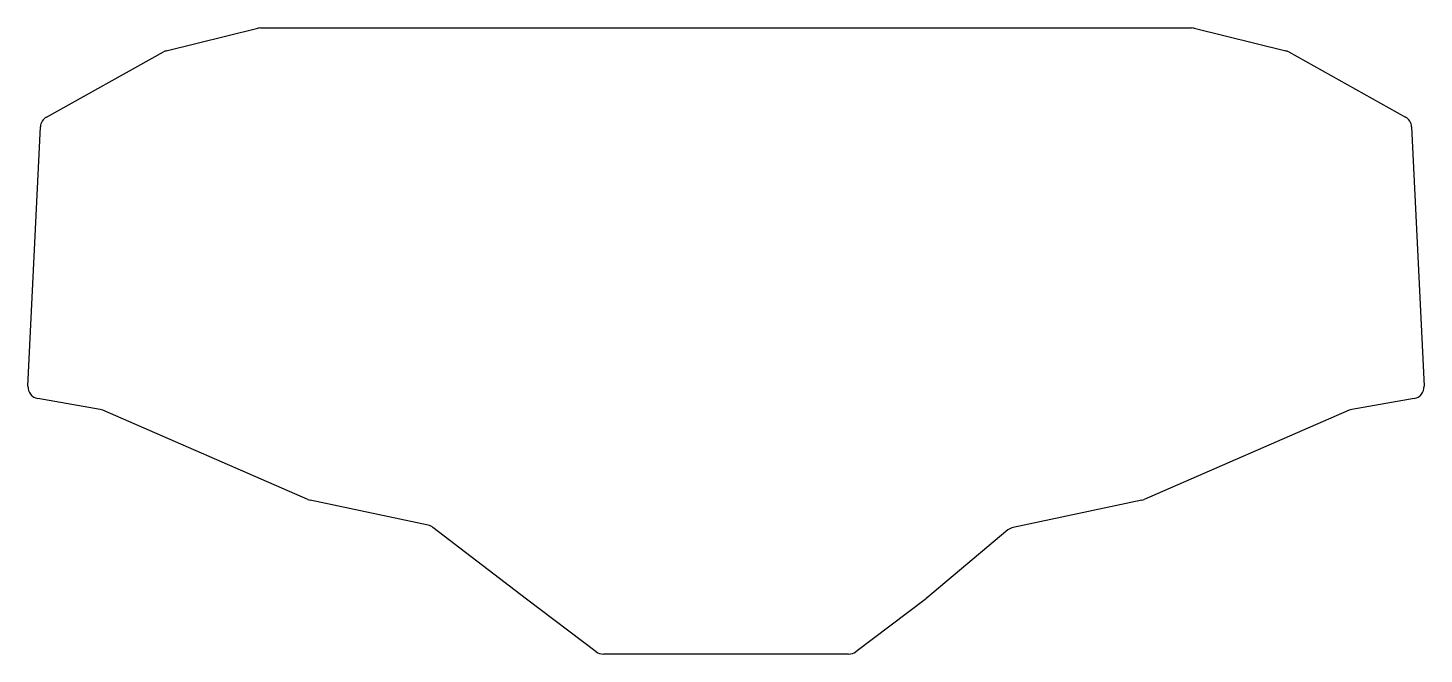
# Model space of a CAD drawing. Header units: millimetres. Extents: x -10 to 343, y -56 to 103.
import ezdxf

# ---------------------------------------------------------------- set-up
doc = ezdxf.new("R2010")
doc.units = ezdxf.units.MM

msp = doc.modelspace()

# ---------------------------------------------------------------- linework, layer by layer
for p, q in [((25.02, 96.74), (48.13, 102.42)), ((48.84, 102.51), (283.99, 102.51)), ((284.71, 102.42), (307.82, 96.74)), ((-5.23, 80.01), (24.28, 96.45)), ((308.56, 96.45), (338.06, 80.01)), ((-9.92, 12.01), (-6.76, 77.53)), ((339.6, 77.53), (342.76, 12.01)), ((8.31, 6.17), (-7.44, 8.91)), ((340.28, 8.91), (324.52, 6.17)), ((60.78, -16.56), (9, 5.97)), ((323.84, 5.97), (272.05, -16.56)), ((91.18, -23.09), (61.36, -16.75)), ((271.48, -16.75), (238.96, -23.66)), ((116.02, -41.75), (92.38, -23.64)), ((237.65, -24.29), (216.86, -41.71)), ((133.64, -55.03), (116.04, -41.77)), ((216.74, -41.81), (199.2, -55.03)), ((197.39, -55.63), (135.45, -55.63))]:
    msp.add_line(p, q)
for centre, start, end in [((48.84, 99.51), 90, 103.8277), ((283.99, 99.51), 76.1723, 90), ((25.74, 93.82), 103.8277, 119.1222), ((307.1, 93.82), 60.8778, 76.1723), ((-3.77, 77.39), 119.1222, 177.2379), ((336.6, 77.39), 2.7621, 60.8778), ((-6.93, 11.87), 177.2379, 260.1508), ((339.77, 11.87), 279.8492, 2.7621), ((7.8, 3.22), 66.4861, 80.1508), ((325.04, 3.22), 99.8492, 113.5139), ((61.98, -13.81), 246.4861, 258), ((270.86, -13.81), 282, 293.5139), ((90.56, -26.02), 52.5398, 78), ((239.58, -26.59), 102, 129.9543), ((117.85, -39.37), 232.5398, 233), ((214.94, -39.41), 307, 309.9543), ((135.45, -52.63), 233, 270), ((197.39, -52.63), 270, 307)]:
    msp.add_arc(centre, 3, start, end)

doc.saveas('drawing.dxf')
